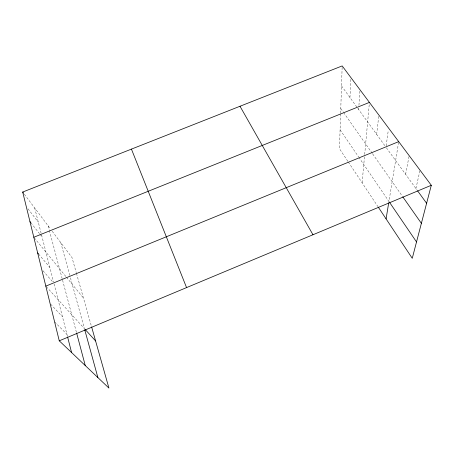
<?xml version="1.0" encoding="UTF-8"?>
<svg xmlns="http://www.w3.org/2000/svg" width="454" height="454" viewBox="0 0 454 454"><rect width="100%" height="100%" fill="white"/><g stroke="black" fill="none" stroke-linecap="round" stroke-linejoin="round"><path stroke-width="0.34" stroke-dasharray="2.27 1.7" d="M340.608 113.937L339.461 148.696L347.934 161.454M340.625 113.256L342.18 65.921M349.949 97.525L350.919 78.355M358.654 109.528L358.751 108.12M358.944 105.305L360.028 89.824M362.122 182.809L364.63 155.143M364.693 154.474L369.414 102.4M376.661 134.373L378.767 115.719M386.172 145.865L388.323 130.145M398.595 142.335L388.936 201.451L359.131 157.714M405.592 174.279L409.179 155.66M415.915 188.523L420.035 170.199M54.605 321.875L66.914 334.252M50.604 304.157L62.414 316.625M46.291 286.644L84.438 328.673L69.984 276.106M43.028 270.788L52.982 282.195M38.573 254.024L49.849 267.395M34.243 237.782L66.04 276.707M66.483 277.252L83.44 298.011M30.838 222.727L39.464 233.611M39.895 234.156L42.052 236.874M27.989 208.806L38.301 222.165M24.351 194.233L50.57 229.077M52.187 231.222L71.987 257.537L76.266 272.655M341.527 85.908L385.174 146.114M386.382 147.783L417.152 190.22M340.784 108.5L343.196 111.934M343.593 112.507L372.263 153.35M372.655 153.906L402.392 196.276M340.086 129.765L358.745 157.146M348.314 162.021L377.864 206.513M76.454 273.325L91.424 326.216M60.779 242.646L69.797 275.425M48.147 225.854L49.197 229.809M49.373 230.467L62.402 279.522M62.584 280.197L76.454 332.419M34.669 207.943L53.555 281.911M54.066 283.915L67.436 336.283"/><path stroke-width="0.68" d="M386.082 218.89L388.709 202.825M91.612 326.886L108.932 388.079L59.258 340.818L22.7 192.042L342.18 65.921L431.3 185.283L412.26 258.309L378.256 207.103M59.258 340.818L431.3 185.283M45.82 286.128L398.708 141.631M33.812 237.249L369.414 102.4M84.915 329.201L95.595 340.965M37.671 252.952L38.573 254.024M29.975 221.643L30.838 222.727M22.7 192.042L23.523 193.137M417.561 190.788L426.612 203.273M402.8 196.854L421.38 223.328M389.322 202.019L416.528 241.948M240.001 106.259L312.971 234.752M131.433 149.116L186.56 287.598M84.802 329.99L97.888 377.569M76.635 333.094L85.261 365.555M67.606 336.964L71.584 352.542"/></g></svg>
